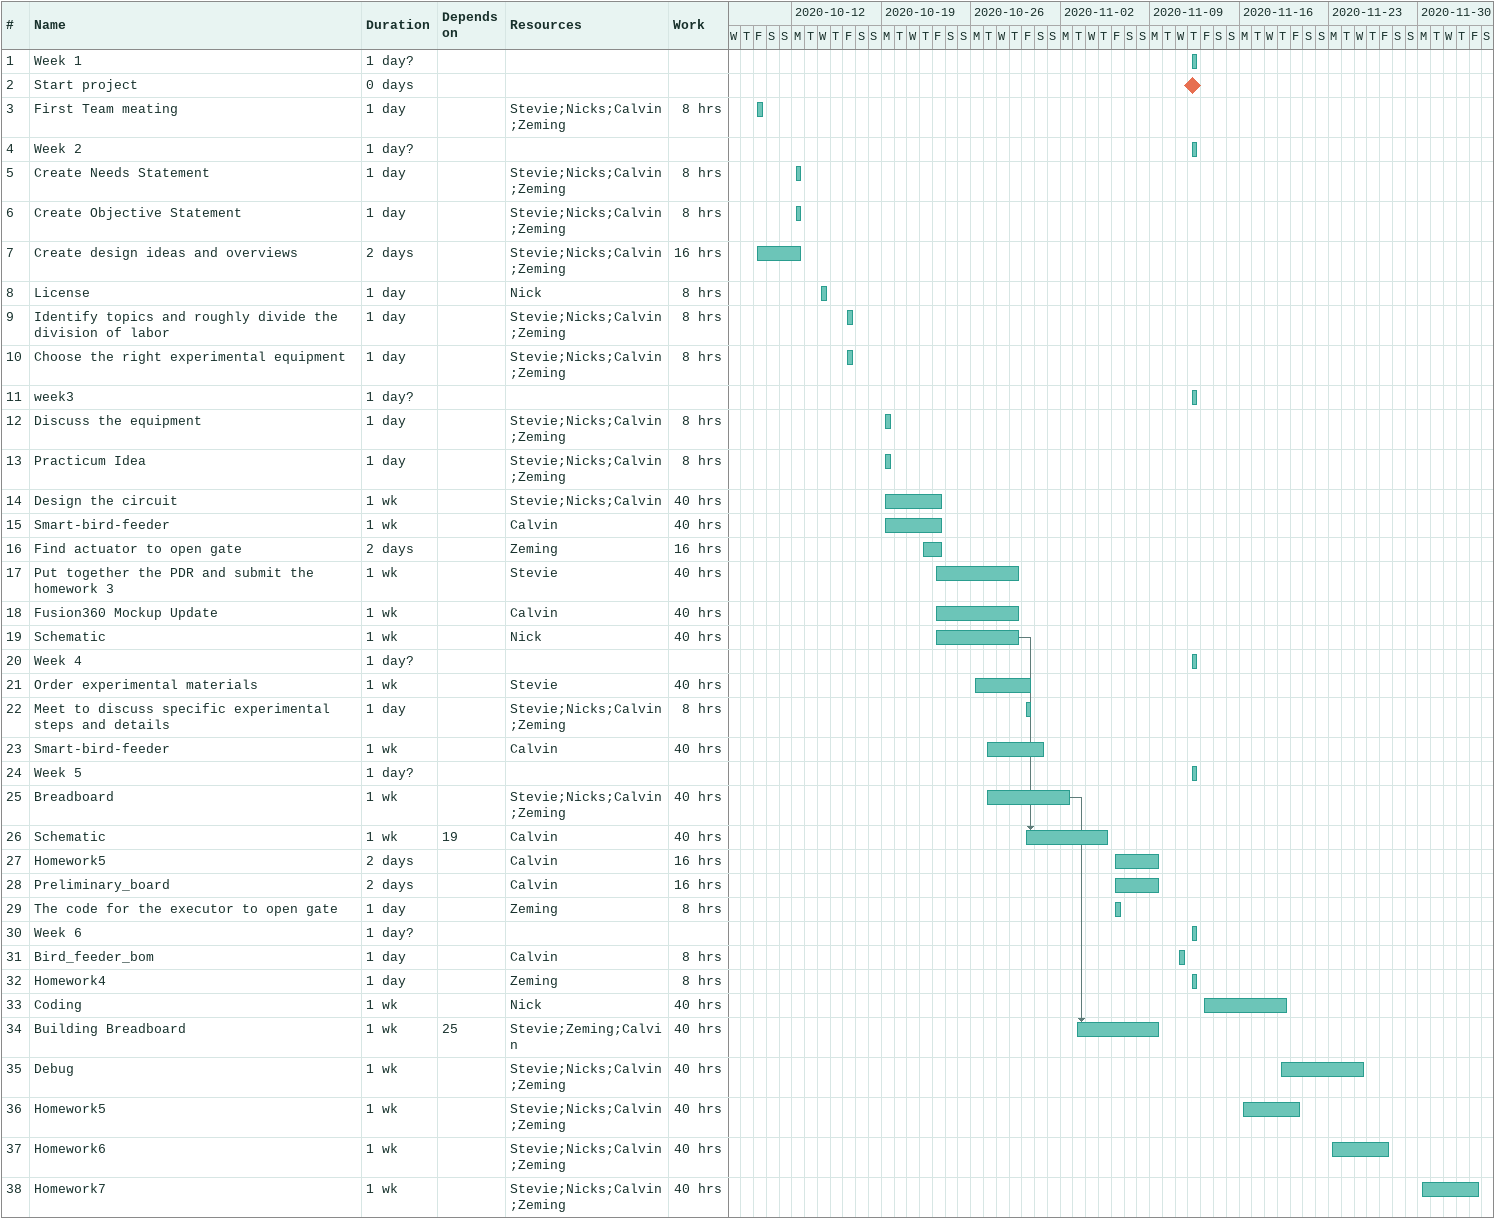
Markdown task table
| ID | Task | Duration | Start | Finish | Predecessors | Resources | Work (h) |
|---|---|---|---|---|---|---|---|
| 1 | Week 1 | 1d? | 2020-11-12 | 2020-11-12 |  |  |  |
| 2 | Start project | 0d | 2020-11-12 | 2020-11-12 |  |  |  |
| 3 | First Team meating | 1d | 2020-10-09 | 2020-10-09 |  | Stevie;Nicks;Calvin;Zeming | 8 |
| 4 | Week 2 | 1d? | 2020-11-12 | 2020-11-12 |  |  |  |
| 5 | Create Needs Statement | 1d | 2020-10-12 | 2020-10-12 |  | Stevie;Nicks;Calvin;Zeming | 8 |
| 6 | Create Objective Statement | 1d | 2020-10-12 | 2020-10-12 |  | Stevie;Nicks;Calvin;Zeming | 8 |
| 7 | Create design ideas and overviews | 2d | 2020-10-09 | 2020-10-12 |  | Stevie;Nicks;Calvin;Zeming | 16 |
| 8 | License | 1d | 2020-10-14 | 2020-10-14 |  | Nick | 8 |
| 9 | Identify topics and roughly divide the division of labor | 1d | 2020-10-16 | 2020-10-16 |  | Stevie;Nicks;Calvin;Zeming | 8 |
| 10 | Choose the right experimental equipment | 1d | 2020-10-16 | 2020-10-16 |  | Stevie;Nicks;Calvin;Zeming | 8 |
| 11 | week3 | 1d? | 2020-11-12 | 2020-11-12 |  |  |  |
| 12 | Discuss the equipment | 1d | 2020-10-19 | 2020-10-19 |  | Stevie;Nicks;Calvin;Zeming | 8 |
| 13 | Practicum Idea | 1d | 2020-10-19 | 2020-10-19 |  | Stevie;Nicks;Calvin;Zeming | 8 |
| 14 | Design the circuit | 1w | 2020-10-19 | 2020-10-23 |  | Stevie;Nicks;Calvin | 40 |
| 15 | Smart-bird-feeder | 1w | 2020-10-19 | 2020-10-23 |  | Calvin | 40 |
| 16 | Find actuator to open gate | 2d | 2020-10-22 | 2020-10-23 |  | Zeming | 16 |
| 17 | Put together the PDR and submit the homework 3 | 1w | 2020-10-23 | 2020-10-29 |  | Stevie | 40 |
| 18 | Fusion360 Mockup Update | 1w | 2020-10-23 | 2020-10-29 |  | Calvin | 40 |
| 19 | Schematic | 1w | 2020-10-23 | 2020-10-29 |  | Nick | 40 |
| 20 | Week 4 | 1d? | 2020-11-12 | 2020-11-12 |  |  |  |
| 21 | Order experimental materials | 1w | 2020-10-26 | 2020-10-30 |  | Stevie | 40 |
| 22 | Meet to discuss specific experimental steps and details | 1d | 2020-10-30 | 2020-10-30 |  | Stevie;Nicks;Calvin;Zeming | 8 |
| 23 | Smart-bird-feeder | 1w | 2020-10-27 | 2020-10-31 |  | Calvin | 40 |
| 24 | Week 5 | 1d? | 2020-11-12 | 2020-11-12 |  |  |  |
| 25 | Breadboard | 1w | 2020-10-27 | 2020-11-02 |  | Stevie;Nicks;Calvin;Zeming | 40 |
| 26 | Schematic | 1w | 2020-10-30 | 2020-11-05 | 19 | Calvin | 40 |
| 27 | Homework5 | 2d | 2020-11-06 | 2020-11-09 |  | Calvin | 16 |
| 28 | Preliminary_board | 2d | 2020-11-06 | 2020-11-09 |  | Calvin | 16 |
| 29 | The code for the executor to open gate | 1d | 2020-11-06 | 2020-11-06 |  | Zeming | 8 |
| 30 | Week 6 | 1d? | 2020-11-12 | 2020-11-12 |  |  |  |
| 31 | Bird_feeder_bom | 1d | 2020-11-11 | 2020-11-11 |  | Calvin | 8 |
| 32 | Homework4 | 1d | 2020-11-12 | 2020-11-12 |  | Zeming | 8 |
| 33 | Coding | 1w | 2020-11-13 | 2020-11-19 |  | Nick | 40 |
| 34 | Building Breadboard | 1w | 2020-11-03 | 2020-11-09 | 25 | Stevie;Zeming;Calvin | 40 |
| 35 | Debug | 1w | 2020-11-19 | 2020-11-25 |  | Stevie;Nicks;Calvin;Zeming | 40 |
| 36 | Homework5 | 1w | 2020-11-16 | 2020-11-20 |  | Stevie;Nicks;Calvin;Zeming | 40 |
| 37 | Homework6 | 1w | 2020-11-23 | 2020-11-27 |  | Stevie;Nicks;Calvin;Zeming | 40 |
| 38 | Homework7 | 1w | 2020-11-30 | 2020-12-04 |  | Stevie;Nicks;Calvin;Zeming | 40 |
